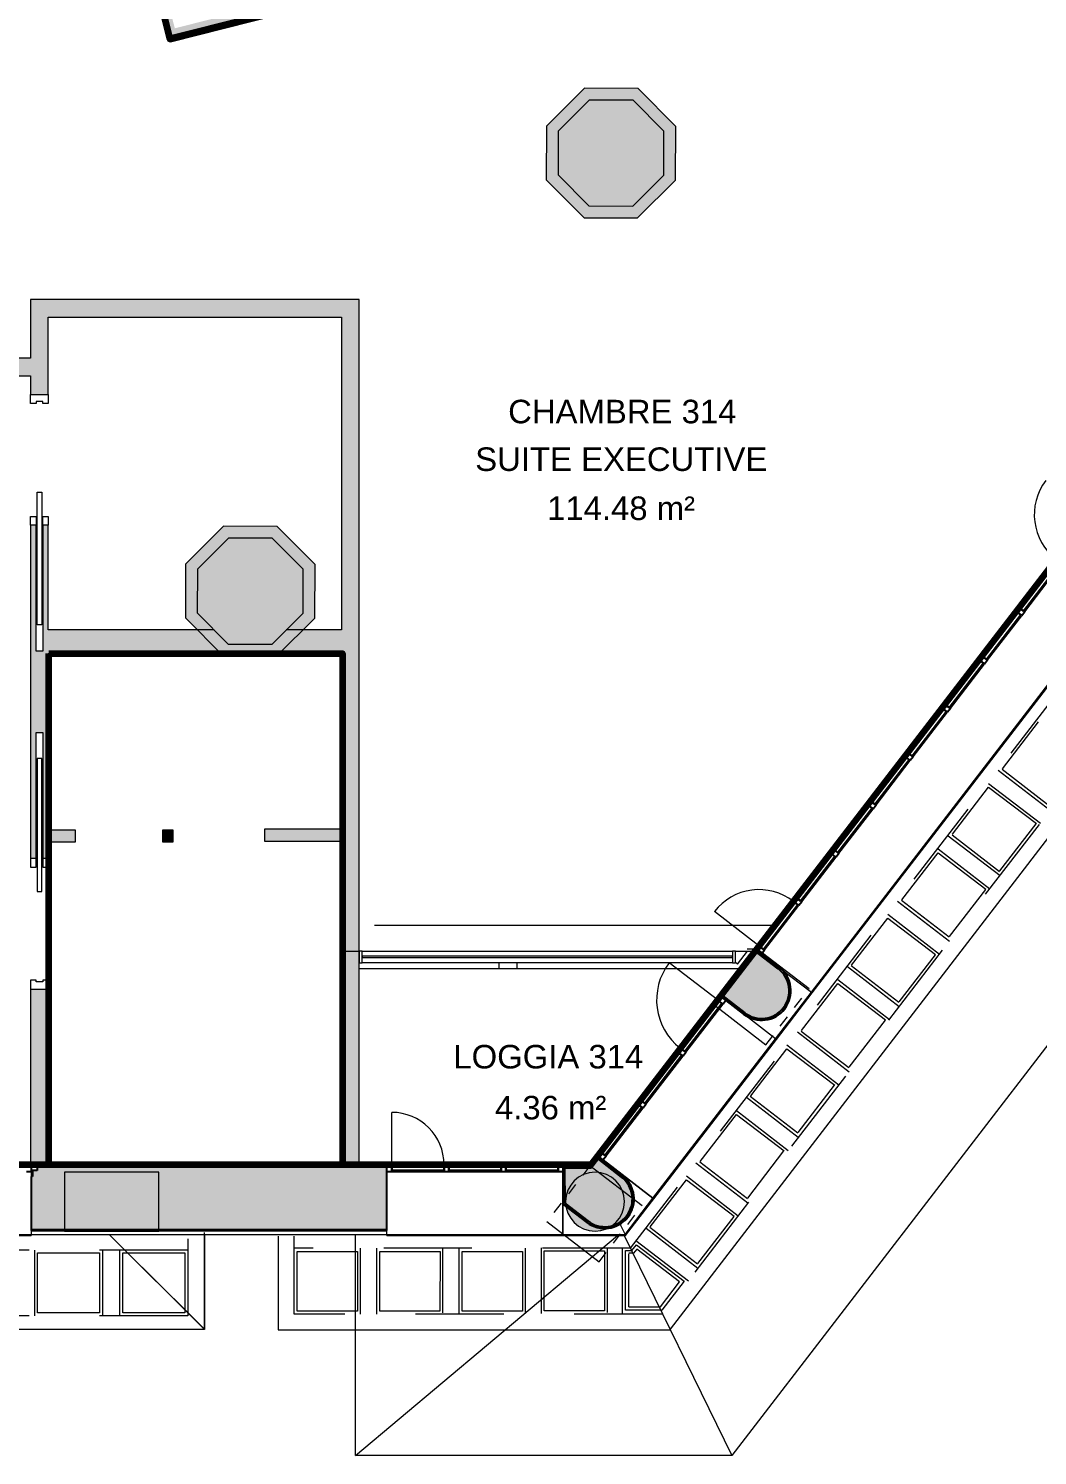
# Model space of a CAD drawing. Header units: metres. Extents: x -227.9 to -140, y 38 to 92.1.
# Drawn here: x -153.19 to -144.61, y 38 to 50.13 of the extents above; entities that cross this region are included whole.
import ezdxf

# ---------------------------------------------------------------- set-up
doc = ezdxf.new("R2010")
doc.units = ezdxf.units.M
doc.linetypes.add('JIS_02_0.7', pattern=[1.35, 0.75, -0.6])
doc.linetypes.add('Projeté', pattern=[0.003969, 0.002381, -0.001587])
for name, color, linetype, lineweight in [('A-AREA-IDEN', 7, 'Continuous', 9), ('A-DOOR', 7, 'Continuous', 5), ('A-FLOR', 7, 'Continuous', 5), ('A-GLAZ', 7, 'Continuous', 5), ('A-WALL', 7, 'Continuous', 5), ('I-WALL', 7, 'Continuous', 5), ('Q-SPCQ', 7, 'Continuous', 5), ('S-COLS', 7, 'Continuous', 5)]:
    doc.layers.add(name, color=color, linetype=linetype, lineweight=lineweight)
doc.layers.add('A-DETL', color=94, linetype='Continuous', lineweight=5, true_color=0x00a600)
doc.layers.add('A-DETL-MBND', color=9, linetype='Continuous', lineweight=5, true_color=0xc0c0c0)
doc.layers.add('Chambre', color=40, linetype='Continuous')
doc.layers.add('SDB', color=230, linetype='Continuous')
doc.styles.add('Arial_1', font='arial.ttf', dxfattribs={"height": 0.2})

msp = doc.modelspace()

# ---------------------------------------------------------------- hatches: boundary and pattern name
at = {"layer": 'A-DETL-MBND', "lineweight": 9}
h = msp.add_hatch(dxfattribs=at)
h.set_pattern_fill('FP_6', style=0, pattern_type=2)
h.set_pattern_definition([(0, (0, 0), (0.813, 0.203), [0.034, -0.576, 0.034, -0.576, -3.251]), (0, (0, 0), (0.813, 0.203), [-1.219, 0.034, -1.186, 0.034, -0.576, -1.422]), (0, (0, 0), (0.813, 0.203), [-3.048, 0.034, -0.373, 0.034, -0.982]), (120, (0.305, 0.102), (-0.58230316, 0.60257865), [0.034, -0.576, 0.034, -0.576, -3.251]), (120, (0.305, 0.102), (-0.58230316, 0.60257865), [-1.219, 0.034, -1.186, 0.034, -0.576, -1.422]), (120, (0.305, 0.102), (-0.58230316, 0.60257865), [-3.048, 0.034, -0.373, 0.034, -0.982]), (240, (0.406, 0.508), (-0.23069684, -0.80557865), [0.034, -0.576, 0.034, -0.576, -3.251]), (240, (0.406, 0.508), (-0.23069684, -0.80557865), [-1.219, 0.034, -1.186, 0.034, -0.576, -1.422]), (240, (0.406, 0.508), (-0.23069684, -0.80557865), [-3.048, 0.034, -0.373, 0.034, -0.982])])
h.paths.add_polyline_path([(-147.163, 42.175), (-147.079, 42.286), (-147.181, 42.286), (-147.181, 42.19), (-147.177, 42.186)])
at = {"layer": 'A-WALL', "true_color": 0x808080}
for points in [[(-146.956, 41.698), (-146.9, 41.705), (-146.848, 41.724), (-146.801, 41.755), (-146.762, 41.795), (-146.733, 41.843), (-146.715, 41.896), (-146.71, 41.952), (-146.717, 42.008), (-146.737, 42.06), (-146.767, 42.107), (-146.808, 42.146), (-147.006, 42.298), (-147.015, 42.286), (-146.817, 42.134), (-146.779, 42.097), (-146.75, 42.053), (-146.732, 42.004), (-146.725, 41.952), (-146.73, 41.899), (-146.746, 41.849), (-146.774, 41.804), (-146.81, 41.766), (-146.854, 41.738), (-146.904, 41.719), (-146.956, 41.713), (-147.008, 41.718), (-147.058, 41.734), (-147.103, 41.761), (-147.301, 41.914), (-147.311, 41.902), (-147.112, 41.749), (-147.064, 41.721), (-147.011, 41.703)], [(-146.956, 41.713), (-146.904, 41.719), (-146.854, 41.738), (-146.81, 41.766), (-146.774, 41.804), (-146.746, 41.849), (-146.73, 41.899), (-146.725, 41.952), (-146.732, 42.004), (-146.75, 42.053), (-146.779, 42.097), (-146.817, 42.134), (-147.015, 42.286), (-147.301, 41.914), (-147.103, 41.761), (-147.058, 41.734), (-147.008, 41.718)], [(-148.288, 39.943), (-148.236, 39.95), (-148.187, 39.968), (-148.143, 39.997), (-148.106, 40.035), (-148.079, 40.08), (-148.063, 40.13), (-148.058, 40.182), (-148.064, 40.234), (-148.083, 40.283), (-148.111, 40.327), (-148.149, 40.364), (-148.35, 40.519), (-148.408, 40.444), (-148.634, 40.443), (-148.633, 40.144), (-148.436, 39.992), (-148.391, 39.964), (-148.341, 39.948), (-148.304, 39.944)], [(-150.359, 39.92), (-150.144, 39.92), (-150.144, 40.47), (-150.409, 40.47), (-150.409, 40.42), (-150.369, 40.42), (-150.369, 40.37), (-150.359, 40.37), (-150.359, 40.281)], [(-150.144, 39.91), (-150.144, 39.92), (-150.359, 39.92), (-150.359, 39.91)]]:
    msp.add_hatch(color=8, dxfattribs=at).paths.add_polyline_path(points)
h = msp.add_hatch(color=8, dxfattribs=at)
h.paths.add_polyline_path([(-148.288, 39.928), (-148.233, 39.935), (-148.18, 39.954), (-148.133, 39.985), (-148.094, 40.025), (-148.065, 40.073), (-148.048, 40.126), (-148.043, 40.182), (-148.05, 40.238), (-148.069, 40.29), (-148.1, 40.337), (-148.14, 40.376), (-148.353, 40.54), (-148.416, 40.459), (-148.649, 40.458), (-148.648, 40.136), (-148.445, 39.98), (-148.397, 39.951), (-148.344, 39.933), (-148.304, 39.929)])
h.paths.add_polyline_path([(-148.288, 39.943), (-148.341, 39.948), (-148.391, 39.964), (-148.436, 39.992), (-148.633, 40.144), (-148.634, 40.443), (-148.408, 40.444), (-148.35, 40.519), (-148.149, 40.364), (-148.111, 40.327), (-148.082, 40.281), (-148.064, 40.234), (-148.058, 40.182), (-148.063, 40.13), (-148.079, 40.08), (-148.106, 40.035), (-148.143, 39.997), (-148.187, 39.968), (-148.236, 39.95)])
h = msp.add_hatch(color=8, dxfattribs=at)
h.paths.add_polyline_path([(-227.865, 39.92), (-226.842, 39.92), (-226.842, 40.47), (-227.865, 40.47), (-227.865, 40.281)])
h.paths.add_polyline_path([(-222.152, 39.92), (-222.152, 40.37), (-222.162, 40.37), (-222.162, 40.42), (-222.202, 40.42), (-222.202, 40.47), (-223.502, 40.47), (-223.502, 39.92)])
h.paths.add_polyline_path([(-207.292, 39.92), (-205.904, 39.92), (-205.904, 40.47), (-207.242, 40.47), (-207.242, 40.42), (-207.282, 40.42), (-207.282, 40.37), (-207.292, 40.37), (-207.292, 40.281)])
h.paths.add_polyline_path([(-203.404, 39.92), (-201.747, 39.92), (-201.747, 40.37), (-201.757, 40.37), (-201.757, 40.42), (-201.797, 40.42), (-201.797, 40.47), (-203.404, 40.47), (-203.404, 40.41)])
h.paths.add_polyline_path([(-192.17, 39.92), (-190.97, 39.92), (-190.97, 40.47), (-192.12, 40.47), (-192.12, 40.42), (-192.16, 40.42), (-192.16, 40.37), (-192.17, 40.37), (-192.17, 40.281)])
h.paths.add_polyline_path([(-188.47, 39.92), (-187.171, 39.92), (-187.171, 40.37), (-187.181, 40.37), (-187.181, 40.42), (-187.221, 40.42), (-187.221, 40.47), (-188.47, 40.47), (-188.47, 40.41)])
h.paths.add_polyline_path([(-169.272, 39.92), (-168.917, 39.92), (-168.917, 40.47), (-170.088, 40.47), (-170.088, 40.42), (-170.128, 40.42), (-170.128, 40.37), (-170.138, 40.37), (-170.138, 39.92)])
h.paths.add_polyline_path([(-166.417, 39.92), (-165.918, 39.92), (-165.918, 40.39), (-165.118, 40.39), (-165.118, 39.92), (-164.82, 39.92), (-164.82, 40.37), (-164.83, 40.37), (-164.83, 40.42), (-164.87, 40.42), (-164.87, 40.47), (-166.417, 40.47), (-166.417, 40.281)])
h.paths.add_polyline_path([(-152.826, 39.92), (-150.359, 39.92), (-150.359, 40.37), (-150.369, 40.37), (-150.369, 40.42), (-150.409, 40.42), (-150.409, 40.47), (-153.119, 40.47), (-153.119, 40.42), (-153.159, 40.42), (-153.159, 40.37), (-153.169, 40.37), (-153.169, 39.92)])
h = msp.add_hatch(color=8, dxfattribs=at)
h.paths.add_polyline_path([(-227.865, 39.91), (-226.842, 39.91), (-226.842, 39.92), (-227.865, 39.92)])
h.paths.add_polyline_path([(-223.502, 39.91), (-222.152, 39.91), (-222.152, 39.92), (-223.502, 39.92)])
h.paths.add_polyline_path([(-207.097, 39.91), (-205.904, 39.91), (-205.904, 39.92), (-207.292, 39.92), (-207.292, 39.91)])
h.paths.add_polyline_path([(-203.404, 39.91), (-201.747, 39.91), (-201.747, 39.92), (-203.404, 39.92)])
h.paths.add_polyline_path([(-190.97, 39.91), (-190.97, 39.92), (-192.17, 39.92), (-192.17, 39.91)])
h.paths.add_polyline_path([(-188.47, 39.91), (-187.171, 39.91), (-187.171, 39.92), (-188.47, 39.92)])
h.paths.add_polyline_path([(-170.138, 39.91), (-168.917, 39.91), (-168.917, 39.92), (-170.138, 39.92)])
h.paths.add_polyline_path([(-166.417, 39.91), (-165.918, 39.91), (-165.918, 39.92), (-166.417, 39.92)])
h.paths.add_polyline_path([(-164.82, 39.91), (-164.82, 39.92), (-165.118, 39.92), (-165.118, 39.91)])
h.paths.add_polyline_path([(-153.169, 39.91), (-150.359, 39.91), (-150.359, 39.92), (-153.169, 39.92)])
at = {"layer": 'I-WALL', "true_color": 0xaaaaaa}
h = msp.add_hatch(color=253, dxfattribs=at)
h.paths.add_polyline_path([(-151.984, 50.068), (-144.846, 51.862), (-144.871, 51.963), (-144.92, 51.951), (-144.907, 51.898), (-151.996, 50.116)])
h.paths.add_polyline_path([(-143.948, 52.087), (-143.718, 52.145), (-143.73, 52.194), (-143.911, 52.148), (-143.925, 52.201), (-143.973, 52.189), (-143.957, 52.125)])
h = msp.add_hatch(color=253, dxfattribs=at)
h.paths.add_polyline_path([(-151.993, 50.052), (-144.83, 51.852), (-144.859, 51.967), (-144.871, 51.963), (-144.846, 51.862), (-151.996, 50.065)])
h.paths.add_polyline_path([(-143.957, 52.072), (-143.715, 52.133), (-143.718, 52.145), (-143.948, 52.087), (-143.973, 52.189), (-143.986, 52.186), (-143.96, 52.083)])
for points in [[(-151.996, 50.116), (-151.948, 50.128), (-152.218, 51.199), (-152.267, 51.187), (-152.004, 50.148)], [(-151.996, 50.065), (-151.984, 50.068), (-152.254, 51.139), (-152.267, 51.136), (-152.004, 50.095)], [(-150.381, 47.674), (-150.381, 47.824), (-153.024, 47.824), (-153.024, 47.674), (-150.531, 47.674)], [(-150.381, 42.286), (-150.381, 47.674), (-150.531, 47.674), (-150.531, 42.286)], [(-150.531, 44.815), (-150.531, 45.015), (-151, 45.015), (-151.121, 44.895), (-151.494, 44.895), (-151.613, 45.015), (-153.024, 45.015), (-153.024, 44.815), (-150.856, 44.815)], [(-152.792, 43.214), (-152.792, 43.314), (-153.024, 43.314), (-153.024, 43.214), (-152.826, 43.214)], [(-151.962, 43.214), (-151.962, 43.314), (-152.052, 43.314), (-152.052, 43.214)], [(-150.531, 43.221), (-150.531, 43.321), (-151.186, 43.321), (-151.186, 43.221)], [(-150.381, 40.47), (-150.381, 42.286), (-150.531, 42.286), (-150.531, 40.47)]]:
    msp.add_hatch(color=253, dxfattribs=at).paths.add_polyline_path(points)
h = msp.add_hatch(color=253, dxfattribs=at)
h.paths.add_polyline_path([(-153.024, 40.469), (-153.024, 41.963), (-153.174, 41.963), (-153.174, 40.47), (-153.169, 40.469)])
h.paths.add_polyline_path([(-153.174, 43.073), (-153.126, 43.073), (-153.126, 44.143), (-153.071, 44.143), (-153.071, 43.073), (-153.024, 43.073), (-153.024, 45.905), (-153.071, 45.905), (-153.071, 44.835), (-153.126, 44.835), (-153.126, 45.905), (-153.174, 45.905), (-153.174, 43.496)])
h.paths.add_polyline_path([(-153.126, 47.015), (-153.024, 47.015), (-153.024, 47.824), (-153.174, 47.824), (-153.174, 47.015)])
h = msp.add_hatch(color=253, dxfattribs=at)
h.paths.add_polyline_path([(-153.506, 47.175), (-153.174, 47.175), (-153.174, 47.325), (-153.506, 47.325), (-153.506, 47.223)])
h.paths.add_polyline_path([(-154.656, 47.175), (-154.656, 47.223), (-155.766, 47.223), (-155.766, 47.278), (-154.656, 47.278), (-154.656, 47.325), (-156.825, 47.325), (-156.825, 47.175), (-156.115, 47.175)])
at = {"layer": 'S-COLS', "true_color": 0x808080}
h = msp.add_hatch(color=8, dxfattribs=at)
h.paths.add_polyline_path([(-148.013, 48.517), (-147.69, 48.838), (-147.689, 49.294), (-148.01, 49.617), (-148.466, 49.618), (-148.789, 49.297), (-148.79, 48.841), (-148.468, 48.518), (-148.054, 48.517)])
h.paths.add_polyline_path([(-148.054, 48.617), (-148.427, 48.618), (-148.69, 48.882), (-148.689, 49.255), (-148.425, 49.518), (-148.052, 49.517), (-147.789, 49.253), (-147.79, 48.88), (-147.893, 48.778)])
at = {"layer": 'S-COLS', "lineweight": 18, "true_color": 0x808080}
for points in [[(-148.054, 48.617), (-147.79, 48.88), (-147.789, 49.253), (-148.052, 49.517), (-148.425, 49.518), (-148.689, 49.255), (-148.69, 48.882), (-148.427, 48.618), (-148.115, 48.617)], [(-151.121, 44.895), (-150.857, 45.158), (-150.856, 45.53), (-151.119, 45.795), (-151.492, 45.795), (-151.756, 45.532), (-151.757, 45.16), (-151.494, 44.895), (-151.182, 44.895)]]:
    msp.add_hatch(color=8, dxfattribs=at).paths.add_polyline_path(points)
at = {"layer": 'S-COLS', "true_color": 0x808080}
h = msp.add_hatch(color=8, dxfattribs=at)
h.paths.add_polyline_path([(-151.08, 44.795), (-150.757, 45.116), (-150.756, 45.572), (-151.077, 45.895), (-151.533, 45.896), (-151.856, 45.574), (-151.857, 45.118), (-151.536, 44.796), (-151.182, 44.795)])
h.paths.add_polyline_path([(-151.121, 44.895), (-151.494, 44.895), (-151.757, 45.16), (-151.756, 45.532), (-151.492, 45.795), (-151.119, 45.795), (-150.856, 45.53), (-150.857, 45.158)])
for points in [[(-152.885, 39.906), (-152.085, 39.906), (-152.085, 40.406), (-152.885, 40.406), (-152.885, 40.281)], [(-148.375, 39.906), (-148.319, 39.912), (-148.266, 39.93), (-148.219, 39.96), (-148.179, 40), (-148.15, 40.047), (-148.131, 40.1), (-148.125, 40.156), (-148.131, 40.211), (-148.15, 40.264), (-148.179, 40.312), (-148.219, 40.351), (-148.266, 40.381), (-148.319, 40.399), (-148.375, 40.406), (-148.431, 40.399), (-148.483, 40.381), (-148.531, 40.351), (-148.57, 40.312), (-148.6, 40.264), (-148.619, 40.211), (-148.625, 40.156), (-148.619, 40.1), (-148.6, 40.047), (-148.57, 40), (-148.531, 39.96), (-148.483, 39.93), (-148.431, 39.912)]]:
    msp.add_hatch(color=8, dxfattribs=at).paths.add_polyline_path(points)

# ---------------------------------------------------------------- linework, layer by layer
at = {"layer": 'A-DETL', "color": 9, "linetype": 'JIS_02_0.7', "lineweight": 9, "true_color": 0xc0c0c0}
for p, q in [((-141.915, 47.771), (-148.076, 39.76)), ((-141.308, 47.643), (-147.802, 39.2)), ((-144.912, 43.834), (-144.604, 44.235)), ((-144.948, 43.822), (-144.507, 43.484)), ((-144.915, 43.831), (-144.511, 43.52)), ((-145.337, 43.278), (-145.029, 43.678)), ((-145.029, 43.711), (-144.589, 43.373)), ((-145.029, 43.678), (-144.623, 43.369)), ((-144.933, 42.967), (-144.625, 43.367)), ((-145.373, 43.266), (-144.932, 42.927)), ((-145.34, 43.274), (-144.936, 42.963)), ((-145.767, 42.721), (-145.459, 43.121)), ((-145.459, 43.154), (-145.019, 42.815)), ((-145.459, 43.121), (-145.053, 42.811)), ((-145.363, 42.41), (-145.054, 42.81)), ((-145.803, 42.709), (-145.362, 42.37)), ((-145.77, 42.717), (-145.366, 42.406)), ((-146.194, 42.166), (-145.886, 42.566)), ((-145.887, 42.599), (-145.446, 42.26)), ((-145.886, 42.566), (-145.481, 42.257)), ((-145.79, 41.855), (-145.482, 42.255)), ((-146.23, 42.154), (-145.789, 41.815)), ((-146.197, 42.162), (-145.793, 41.851)), ((-146.619, 41.61), (-146.311, 42.01)), ((-146.311, 42.043), (-145.871, 41.704)), ((-146.311, 42.01), (-145.905, 41.7)), ((-146.655, 41.598), (-146.214, 41.259)), ((-146.622, 41.606), (-146.218, 41.295)), ((-146.215, 41.299), (-145.907, 41.699)), ((-146.744, 41.489), (-146.304, 41.15)), ((-147.052, 41.056), (-146.744, 41.456)), ((-146.744, 41.456), (-146.338, 41.146)), ((-146.648, 40.745), (-146.34, 41.145)), ((-147.088, 41.044), (-146.647, 40.705)), ((-147.055, 41.052), (-146.651, 40.741)), ((-147.481, 40.498), (-147.173, 40.898)), ((-147.173, 40.931), (-146.733, 40.592)), ((-147.173, 40.898), (-146.767, 40.588)), ((-147.077, 40.187), (-146.769, 40.587)), ((-147.517, 40.486), (-147.076, 40.147)), ((-147.484, 40.494), (-147.08, 40.183)), ((-147.906, 39.942), (-147.597, 40.342)), ((-147.598, 40.375), (-147.158, 40.036)), ((-147.597, 40.342), (-147.192, 40.032)), ((-147.502, 39.63), (-147.193, 40.031)), ((-147.941, 39.93), (-147.501, 39.591)), ((-147.909, 39.938), (-147.505, 39.627)), ((-151.694, 39.07), (-152.459, 39.835)), ((-151.837, 39.839), (-151.837, 39.185)), ((-150.932, 39.2), (-150.932, 39.864)), ((-148.062, 39.742), (-148.023, 39.788)), ((-148.028, 39.826), (-147.58, 39.482)), ((-148.023, 39.788), (-147.617, 39.48)), ((-151.837, 39.745), (-165.416, 39.745)), ((-153.142, 39.745), (-153.142, 39.185)), ((-153.114, 39.211), (-153.114, 39.721)), ((-153.114, 39.721), (-152.588, 39.721)), ((-152.588, 39.721), (-152.588, 39.211)), ((-152.562, 39.745), (-152.562, 39.185)), ((-152.417, 39.745), (-152.417, 39.185)), ((-152.389, 39.211), (-152.389, 39.721)), ((-152.389, 39.721), (-151.863, 39.721)), ((-151.863, 39.721), (-151.863, 39.211)), ((-148.072, 39.76), (-150.932, 39.76)), ((-150.907, 39.733), (-150.394, 39.733)), ((-150.907, 39.225), (-150.907, 39.733)), ((-150.394, 39.733), (-150.395, 39.225)), ((-150.372, 39.76), (-150.372, 39.2)), ((-150.23, 39.2), (-150.23, 39.76)), ((-150.206, 39.733), (-149.693, 39.733)), ((-150.206, 39.225), (-150.206, 39.733)), ((-149.693, 39.733), (-149.694, 39.225)), ((-149.671, 39.761), (-149.671, 39.211)), ((-149.529, 39.201), (-149.529, 39.761)), ((-149.504, 39.733), (-148.992, 39.733)), ((-149.504, 39.225), (-149.504, 39.733)), ((-148.992, 39.733), (-148.992, 39.225)), ((-148.969, 39.761), (-148.969, 39.211)), ((-148.831, 39.204), (-148.831, 39.764)), ((-148.807, 39.737), (-148.294, 39.737)), ((-148.807, 39.228), (-148.807, 39.737)), ((-148.294, 39.737), (-148.295, 39.229)), ((-148.272, 39.764), (-148.272, 39.215)), ((-148.141, 39.204), (-148.141, 39.764)), ((-148.117, 39.234), (-148.117, 39.742)), ((-148.117, 39.742), (-148.062, 39.742)), ((-148.048, 39.717), (-148.088, 39.717)), ((-148.088, 39.263), (-148.088, 39.713)), ((-148.019, 39.752), (-148.048, 39.717)), ((-147.658, 39.474), (-148.019, 39.752)), ((-147.818, 39.263), (-147.658, 39.474)), ((-147.617, 39.48), (-147.806, 39.234)), ((-151.837, 39.185), (-165.412, 39.185)), ((-152.587, 39.211), (-153.114, 39.211)), ((-151.862, 39.211), (-152.389, 39.211)), ((-147.802, 39.2), (-150.932, 39.2)), ((-150.395, 39.225), (-150.907, 39.225)), ((-149.694, 39.225), (-150.206, 39.225)), ((-148.992, 39.225), (-149.504, 39.225)), ((-148.295, 39.229), (-148.807, 39.228)), ((-147.806, 39.234), (-148.117, 39.234)), ((-148.088, 39.263), (-147.818, 39.263))]:
    msp.add_line(p, q, dxfattribs=at)
at = {"layer": 'A-DETL', "color": 7}
for p, q in [((-147.735, 39.073), (-141.166, 47.614)), ((-150.251, 42.506), (-146.851, 42.506)), ((-151.695, 39.07), (-151.695, 39.895)), ((-151.07, 39.864), (-151.07, 39.067)), ((-151.695, 39.07), (-222.893, 39.07)), ((-151.07, 39.067), (-147.736, 39.067))]:
    msp.add_line(p, q, dxfattribs=at)
at = {"layer": 'A-DETL', "color": 7, "lineweight": 13}
msp.add_line((-147.081, 42.306), (-147.016, 42.306), dxfattribs=at)
at = {"layer": 'A-DETL', "color": 7, "linetype": 'JIS_02_0.7'}
msp.add_line((-151.665, 40.457), (-149.245, 40.457), dxfattribs=at)
at = {"layer": 'A-DETL-MBND', "lineweight": 9}
for p, q in [((-140.002, 47.371), (-147.212, 37.999)), ((-147.163, 42.175), (-147.079, 42.286)), ((-147.163, 42.175), (-147.079, 42.286)), ((-147.163, 42.175), (-147.181, 42.19)), ((-151.695, 39.07), (-152.505, 39.878)), ((-151.695, 39.878), (-151.695, 39.07)), ((-150.411, 37.999), (-150.411, 39.878)), ((-150.411, 37.999), (-148.183, 39.867)), ((-148.129, 39.867), (-147.212, 37.999)), ((-151.695, 39.07), (-222.893, 39.07)), ((-147.212, 37.999), (-150.411, 37.999))]:
    msp.add_line(p, q, dxfattribs=at)
at = {"layer": 'A-DOOR', "color": 9, "true_color": 0xc0c0c0}
for p, q in [((-153.174, 47.015), (-153.024, 47.015)), ((-153.174, 46.94), (-153.174, 47.015)), ((-153.126, 46.94), (-153.174, 46.94)), ((-153.126, 46.955), (-153.126, 46.94)), ((-153.071, 46.955), (-153.126, 46.955)), ((-153.071, 46.94), (-153.071, 46.955)), ((-153.024, 46.94), (-153.071, 46.94)), ((-153.024, 47.015), (-153.024, 46.94)), ((-153.174, 45.98), (-153.126, 45.98)), ((-153.174, 45.905), (-153.174, 45.98)), ((-153.126, 45.98), (-153.126, 45.905)), ((-153.071, 45.98), (-153.024, 45.98)), ((-153.071, 45.905), (-153.071, 45.98)), ((-153.024, 45.98), (-153.024, 45.905)), ((-153.126, 45.905), (-153.174, 45.905)), ((-153.024, 45.905), (-153.071, 45.905)), ((-153.126, 43.073), (-153.174, 43.073)), ((-153.174, 43.073), (-153.174, 42.998)), ((-153.126, 42.998), (-153.126, 43.073)), ((-153.024, 43.073), (-153.071, 43.073)), ((-153.071, 43.073), (-153.071, 42.998)), ((-153.024, 42.998), (-153.024, 43.073)), ((-153.174, 42.998), (-153.126, 42.998)), ((-153.071, 42.998), (-153.024, 42.998)), ((-153.126, 42.038), (-153.174, 42.038)), ((-153.174, 42.038), (-153.174, 41.963)), ((-153.174, 41.963), (-153.024, 41.963)), ((-153.126, 42.023), (-153.126, 42.038)), ((-153.071, 42.023), (-153.126, 42.023)), ((-153.071, 42.038), (-153.071, 42.023)), ((-153.024, 42.038), (-153.071, 42.038)), ((-153.024, 41.963), (-153.024, 42.038))]:
    msp.add_line(p, q, dxfattribs=at)
at = {"layer": 'A-DOOR', "lineweight": 9}
for p, q in [((-153.119, 46.187), (-153.079, 46.187)), ((-153.119, 45.057), (-153.119, 46.187)), ((-153.079, 46.187), (-153.079, 45.057)), ((-153.079, 45.057), (-153.119, 45.057)), ((-153.079, 43.921), (-153.119, 43.921)), ((-153.119, 43.921), (-153.119, 42.791)), ((-153.079, 42.791), (-153.079, 43.921)), ((-153.119, 42.791), (-153.079, 42.791))]:
    msp.add_line(p, q, dxfattribs=at)
at = {"layer": 'A-FLOR'}
for p, q in [((-151.995, 50.052), (-152.264, 51.122)), ((-151.993, 50.052), (-151.995, 50.052)), ((-147.181, 42.286), (-147.015, 42.286)), ((-147.13, 42.136), (-150.381, 42.136))]:
    msp.add_line(p, q, dxfattribs=at)
at = {"layer": 'A-FLOR', "lineweight": 9}
for p, q in [((-149.189, 42.136), (-149.189, 42.186)), ((-149.039, 42.186), (-149.039, 42.136)), ((-147.163, 42.175), (-147.181, 42.19))]:
    msp.add_line(p, q, dxfattribs=at)
at = {"layer": 'A-GLAZ', "lineweight": 9}
for p, q in [((-146.536, 41.936), (-143.668, 45.664)), ((-146.528, 41.93), (-143.66, 45.658)), ((-144.478, 45.583), (-144.77, 45.204)), ((-144.722, 45.168), (-144.431, 45.547)), ((-144.794, 45.173), (-145.086, 44.794)), ((-145.038, 44.757), (-144.747, 45.136)), ((-145.11, 44.762), (-145.402, 44.383)), ((-145.354, 44.346), (-145.063, 44.725)), ((-145.426, 44.351), (-145.718, 43.972)), ((-145.67, 43.936), (-145.379, 44.315)), ((-145.742, 43.941), (-146.034, 43.562)), ((-145.986, 43.525), (-145.695, 43.904)), ((-146.058, 43.53), (-146.35, 43.151)), ((-146.302, 43.114), (-146.011, 43.493)), ((-146.374, 43.119), (-146.666, 42.74)), ((-146.618, 42.704), (-146.326, 43.083)), ((-146.69, 42.709), (-146.982, 42.33)), ((-146.982, 42.33), (-147.36, 42.621)), ((-146.934, 42.293), (-146.642, 42.672)), ((-146.556, 41.965), (-147, 42.306)), ((-147.335, 41.87), (-147.745, 42.185)), ((-146.792, 42.133), (-146.805, 42.143)), ((-147.335, 41.87), (-147.65, 41.461)), ((-147.602, 41.424), (-147.287, 41.834)), ((-147.365, 41.831), (-146.922, 41.489)), ((-147.112, 41.749), (-147.095, 41.736)), ((-147.883, 40.185), (-146.841, 41.54)), ((-147.875, 40.179), (-146.833, 41.534)), ((-147.674, 41.429), (-147.989, 41.02)), ((-147.942, 40.983), (-147.627, 41.392)), ((-150.104, 40.47), (-150.104, 40.915)), ((-148.014, 40.988), (-148.329, 40.578)), ((-148.281, 40.542), (-147.966, 40.951)), ((-147.883, 40.185), (-148.306, 40.51)), ((-153.169, 40.41), (-153.169, 40.37)), ((-149.659, 40.47), (-150.104, 40.47)), ((-150.104, 40.41), (-149.659, 40.41)), ((-149.174, 40.47), (-149.619, 40.47)), ((-149.619, 40.41), (-149.174, 40.41)), ((-148.689, 40.47), (-149.134, 40.47)), ((-149.134, 40.41), (-148.689, 40.41)), ((-148.649, 40.41), (-148.649, 39.877)), ((-147.975, 40.12), (-148.419, 40.461)), ((-147.881, 40.184), (-147.883, 40.185)), ((-147.88, 40.182), (-147.881, 40.184)), ((-147.878, 40.181), (-147.88, 40.182)), ((-147.876, 40.179), (-147.878, 40.181)), ((-153.169, 39.91), (-153.169, 39.877)), ((-150.144, 39.877), (-150.144, 39.91)), ((-148.785, 39.986), (-148.341, 39.644)), ((-156.719, 39.877), (-153.169, 39.877)), ((-156.719, 39.867), (-153.169, 39.867)), ((-153.169, 39.877), (-153.169, 39.867)), ((-150.144, 39.867), (-150.144, 39.877)), ((-150.144, 39.877), (-148.649, 39.877)), ((-150.144, 39.867), (-148.649, 39.867)), ((-148.649, 39.877), (-148.649, 39.867))]:
    msp.add_line(p, q, dxfattribs=at)
at = {"layer": 'A-GLAZ', "lineweight": 25}
for p, q in [((-144.76, 45.197), (-144.469, 45.576)), ((-144.44, 45.554), (-144.732, 45.175)), ((-145.076, 44.786), (-144.785, 45.165)), ((-144.756, 45.143), (-145.048, 44.764)), ((-144.794, 45.173), (-144.77, 45.204)), ((-144.747, 45.136), (-144.794, 45.173)), ((-144.785, 45.165), (-144.756, 45.143)), ((-144.77, 45.204), (-144.722, 45.168)), ((-144.732, 45.175), (-144.76, 45.197)), ((-144.722, 45.168), (-144.747, 45.136)), ((-145.392, 44.376), (-145.101, 44.755)), ((-145.11, 44.762), (-145.086, 44.794)), ((-145.063, 44.725), (-145.11, 44.762)), ((-145.101, 44.755), (-145.072, 44.733)), ((-145.086, 44.794), (-145.038, 44.757)), ((-145.048, 44.764), (-145.076, 44.786)), ((-145.038, 44.757), (-145.063, 44.725)), ((-145.072, 44.733), (-145.364, 44.354)), ((-145.708, 43.965), (-145.417, 44.344)), ((-145.388, 44.322), (-145.68, 43.943)), ((-145.426, 44.351), (-145.402, 44.383)), ((-145.379, 44.315), (-145.426, 44.351)), ((-145.417, 44.344), (-145.388, 44.322)), ((-145.402, 44.383), (-145.354, 44.346)), ((-145.364, 44.354), (-145.392, 44.376)), ((-145.354, 44.346), (-145.379, 44.315)), ((-146.024, 43.554), (-145.733, 43.933)), ((-145.704, 43.911), (-145.996, 43.532)), ((-145.742, 43.941), (-145.718, 43.972)), ((-145.695, 43.904), (-145.742, 43.941)), ((-145.733, 43.933), (-145.704, 43.911)), ((-145.718, 43.972), (-145.67, 43.936)), ((-145.68, 43.943), (-145.708, 43.965)), ((-145.67, 43.936), (-145.695, 43.904)), ((-146.058, 43.53), (-146.034, 43.562)), ((-146.034, 43.562), (-145.986, 43.525)), ((-145.996, 43.532), (-146.024, 43.554)), ((-146.34, 43.144), (-146.049, 43.523)), ((-146.02, 43.501), (-146.312, 43.122)), ((-146.011, 43.493), (-146.058, 43.53)), ((-146.049, 43.523), (-146.02, 43.501)), ((-145.986, 43.525), (-146.011, 43.493)), ((-146.656, 42.733), (-146.365, 43.112)), ((-146.336, 43.09), (-146.628, 42.711)), ((-146.374, 43.119), (-146.35, 43.151)), ((-146.326, 43.083), (-146.374, 43.119)), ((-146.365, 43.112), (-146.336, 43.09)), ((-146.35, 43.151), (-146.302, 43.114)), ((-146.312, 43.122), (-146.34, 43.144)), ((-146.302, 43.114), (-146.326, 43.083)), ((-146.972, 42.322), (-146.68, 42.701)), ((-146.69, 42.709), (-146.666, 42.74)), ((-146.642, 42.672), (-146.69, 42.709)), ((-146.68, 42.701), (-146.652, 42.679)), ((-146.666, 42.74), (-146.618, 42.704)), ((-146.628, 42.711), (-146.656, 42.733)), ((-146.618, 42.704), (-146.642, 42.672)), ((-146.652, 42.679), (-146.943, 42.3)), ((-147.006, 42.298), (-146.982, 42.33)), ((-146.982, 42.33), (-146.934, 42.293)), ((-146.958, 42.261), (-147.006, 42.298)), ((-146.943, 42.3), (-146.972, 42.322)), ((-146.934, 42.293), (-146.958, 42.261)), ((-147.64, 41.453), (-147.325, 41.863)), ((-147.297, 41.841), (-147.612, 41.431)), ((-147.335, 41.87), (-147.311, 41.902)), ((-147.287, 41.834), (-147.335, 41.87)), ((-147.325, 41.863), (-147.297, 41.841)), ((-147.311, 41.902), (-147.263, 41.865)), ((-147.263, 41.865), (-147.287, 41.834)), ((-147.98, 41.012), (-147.665, 41.422)), ((-147.636, 41.4), (-147.951, 40.99)), ((-147.674, 41.429), (-147.65, 41.461)), ((-147.627, 41.392), (-147.674, 41.429)), ((-147.665, 41.422), (-147.636, 41.4)), ((-147.65, 41.461), (-147.602, 41.424)), ((-147.612, 41.431), (-147.64, 41.453)), ((-147.602, 41.424), (-147.627, 41.392)), ((-148.014, 40.988), (-147.989, 41.02)), ((-147.989, 41.02), (-147.942, 40.983)), ((-147.951, 40.99), (-147.98, 41.012)), ((-148.319, 40.571), (-148.004, 40.98)), ((-147.976, 40.959), (-148.291, 40.549)), ((-147.966, 40.951), (-148.014, 40.988)), ((-148.004, 40.98), (-147.976, 40.959)), ((-147.942, 40.983), (-147.966, 40.951)), ((-148.353, 40.547), (-148.329, 40.578)), ((-148.306, 40.51), (-148.353, 40.547)), ((-148.329, 40.578), (-148.281, 40.542)), ((-148.291, 40.549), (-148.319, 40.571)), ((-148.281, 40.542), (-148.306, 40.51)), ((-153.209, 40.47), (-153.169, 40.47)), ((-153.169, 40.41), (-153.209, 40.41)), ((-153.169, 40.47), (-153.169, 40.41)), ((-150.144, 40.41), (-150.144, 40.47)), ((-150.144, 40.47), (-150.104, 40.47)), ((-150.104, 40.41), (-150.144, 40.41)), ((-150.104, 40.47), (-150.104, 40.41)), ((-150.104, 40.422), (-150.104, 40.458)), ((-150.104, 40.458), (-149.659, 40.458)), ((-149.659, 40.422), (-150.104, 40.422)), ((-149.659, 40.41), (-149.659, 40.47)), ((-149.659, 40.47), (-149.619, 40.47)), ((-149.659, 40.458), (-149.659, 40.422)), ((-149.619, 40.41), (-149.659, 40.41)), ((-149.619, 40.47), (-149.619, 40.41)), ((-149.619, 40.422), (-149.619, 40.458)), ((-149.619, 40.458), (-149.174, 40.458)), ((-149.174, 40.422), (-149.619, 40.422)), ((-149.174, 40.41), (-149.174, 40.47)), ((-149.174, 40.47), (-149.134, 40.47)), ((-149.174, 40.458), (-149.174, 40.422)), ((-149.134, 40.41), (-149.174, 40.41)), ((-149.134, 40.47), (-149.134, 40.41)), ((-149.134, 40.422), (-149.134, 40.458)), ((-149.134, 40.458), (-148.689, 40.458)), ((-148.689, 40.422), (-149.134, 40.422)), ((-148.689, 40.41), (-148.689, 40.47)), ((-148.689, 40.47), (-148.649, 40.47)), ((-148.689, 40.458), (-148.689, 40.422)), ((-148.649, 40.41), (-148.689, 40.41)), ((-148.649, 40.47), (-148.649, 40.41))]:
    msp.add_line(p, q, dxfattribs=at)
at = {"layer": 'A-GLAZ', "lineweight": 13}
for p, q in [((-150.356, 42.286), (-150.381, 42.286)), ((-150.381, 42.286), (-150.381, 42.186)), ((-150.356, 42.186), (-150.356, 42.286)), ((-147.206, 42.241), (-150.356, 42.241)), ((-150.356, 42.241), (-150.356, 42.231)), ((-150.356, 42.231), (-147.206, 42.231)), ((-147.181, 42.286), (-147.206, 42.286)), ((-147.206, 42.286), (-147.206, 42.186)), ((-147.206, 42.231), (-147.206, 42.241)), ((-147.181, 42.186), (-147.181, 42.286)), ((-150.381, 42.186), (-150.356, 42.186)), ((-147.206, 42.186), (-147.181, 42.186))]:
    msp.add_line(p, q, dxfattribs=at)
at = {"layer": 'A-GLAZ'}
for p, q in [((-150.356, 42.286), (-147.206, 42.286)), ((-147.206, 42.186), (-150.356, 42.186))]:
    msp.add_line(p, q, dxfattribs=at)
at = {"layer": 'A-GLAZ', "linetype": 'Projeté', "lineweight": 9}
for p, q in [((-147, 42.306), (-147.365, 41.831)), ((-146.922, 41.489), (-146.556, 41.965)), ((-148.419, 40.461), (-148.785, 39.986)), ((-148.341, 39.644), (-147.975, 40.12))]:
    msp.add_line(p, q, dxfattribs=at)
at = {"layer": 'A-GLAZ', "lineweight": 9}
for centre, radius, start, end in [((-144.163, 45.994), 0.478, 142.4282, 232.4282), ((-146.981, 42.33), 0.478, 52.4282, 142.4429), ((-147.335, 41.87), 0.517, 142.4651, 232.4282), ((-150.104, 40.47), 0.445, 360, 90)]:
    msp.add_arc(centre, radius, start, end, dxfattribs=at)
at = {"layer": 'A-WALL'}
for p, q in [((-151.984, 50.068), (-144.846, 51.862)), ((-152.254, 51.139), (-151.984, 50.068))]:
    msp.add_line(p, q, dxfattribs=at)
at = {"layer": 'A-WALL', "lineweight": 25}
for p, q in [((-147.015, 42.286), (-147.301, 41.914)), ((-147.006, 42.298), (-147.015, 42.286)), ((-146.817, 42.134), (-147.015, 42.286)), ((-147.015, 42.286), (-146.817, 42.134)), ((-146.808, 42.146), (-146.958, 42.262)), ((-147.301, 41.914), (-147.311, 41.902)), ((-147.301, 41.914), (-147.103, 41.761)), ((-147.103, 41.761), (-147.301, 41.914)), ((-147.263, 41.865), (-147.112, 41.749)), ((-148.353, 40.54), (-148.416, 40.459)), ((-148.35, 40.519), (-148.408, 40.444)), ((-148.408, 40.444), (-148.35, 40.519)), ((-148.14, 40.376), (-148.353, 40.54)), ((-148.149, 40.364), (-148.35, 40.519)), ((-148.35, 40.519), (-148.149, 40.364)), ((-153.119, 40.42), (-153.159, 40.42)), ((-153.159, 40.42), (-153.159, 40.37)), ((-150.409, 40.47), (-153.119, 40.47)), ((-153.119, 40.47), (-153.119, 40.42)), ((-150.144, 40.47), (-150.409, 40.47)), ((-150.144, 39.91), (-150.144, 40.41)), ((-148.416, 40.459), (-148.649, 40.458)), ((-148.649, 40.458), (-148.648, 40.136)), ((-148.408, 40.444), (-148.634, 40.443)), ((-148.634, 40.443), (-148.408, 40.444)), ((-148.634, 40.443), (-148.633, 40.144)), ((-148.633, 40.144), (-148.634, 40.443)), ((-153.159, 40.37), (-153.169, 40.37)), ((-153.169, 40.37), (-153.169, 39.91)), ((-148.633, 40.144), (-148.436, 39.992)), ((-148.436, 39.992), (-148.633, 40.144)), ((-148.648, 40.136), (-148.445, 39.98)), ((-153.169, 39.91), (-150.359, 39.91)), ((-150.359, 39.91), (-150.144, 39.91))]:
    msp.add_line(p, q, dxfattribs=at)
at = {"layer": 'A-WALL', "lineweight": 9}
for p, q in [((-148.412, 40.47), (-148.357, 40.542)), ((-148.649, 40.47), (-148.412, 40.47)), ((-150.359, 39.92), (-153.169, 39.92)), ((-150.144, 39.92), (-150.359, 39.92))]:
    msp.add_line(p, q, dxfattribs=at)
at = {"layer": 'A-WALL', "lineweight": 13}
msp.add_line((-153.169, 39.878), (-150.144, 39.878), dxfattribs=at)
at = {"layer": 'A-WALL', "lineweight": 25}
for centre, radius, start, end in [((-146.96, 41.948), 0.25, 232.4282, 52.4282), ((-146.96, 41.948), 0.235, 232.4282, 52.4282), ((-146.96, 41.948), 0.235, 232.4282, 52.4282), ((-148.293, 40.178), 0.25, 232.4252, 52.4252), ((-148.293, 40.178), 0.235, 232.4252, 52.4252), ((-148.293, 40.178), 0.235, 232.4252, 52.4252)]:
    msp.add_arc(centre, radius, start, end, dxfattribs=at)
at = {"layer": 'Chambre', "lineweight": 140}
msp.add_lwpolyline([(-153.552, 49.676), (-153.818, 50.725), (-152.263, 51.121), (-151.991, 50.036), (-143.715, 52.132), (-142.674, 47.929), (-148.412, 40.47), (-150.372, 40.47), (-156.765, 40.47), (-156.752, 49.951), (-153.905, 49.951), (-153.905, 49.676), (-153.552, 49.676)], dxfattribs=at)
at = {"layer": 'I-WALL', "lineweight": 13}
for p, q in [((-151.993, 50.052), (-144.874, 51.841)), ((-152.264, 51.123), (-151.993, 50.052)), ((-153.174, 47.824), (-153.174, 47.325)), ((-150.381, 47.824), (-153.174, 47.824)), ((-150.381, 40.47), (-150.381, 47.824)), ((-153.024, 47.015), (-153.024, 47.674)), ((-153.024, 47.674), (-150.531, 47.674)), ((-150.531, 47.674), (-150.531, 45.015)), ((-153.174, 47.325), (-153.506, 47.325)), ((-153.506, 47.175), (-153.174, 47.175)), ((-153.174, 47.175), (-153.174, 47.015)), ((-153.174, 45.905), (-153.174, 43.073)), ((-153.126, 44.835), (-153.126, 45.905)), ((-153.071, 45.905), (-153.071, 44.835)), ((-153.024, 45.015), (-153.024, 45.905)), ((-151.613, 45.015), (-153.024, 45.015)), ((-150.531, 45.015), (-151, 45.015)), ((-153.071, 44.835), (-153.126, 44.835)), ((-153.024, 43.314), (-153.024, 44.815)), ((-153.024, 44.815), (-150.531, 44.815)), ((-150.531, 44.815), (-150.531, 43.321)), ((-153.126, 43.073), (-153.126, 44.143)), ((-153.126, 44.143), (-153.071, 44.143)), ((-153.071, 44.143), (-153.071, 43.073)), ((-152.792, 43.314), (-153.024, 43.314)), ((-152.792, 43.214), (-152.792, 43.314)), ((-151.962, 43.314), (-152.052, 43.314)), ((-152.052, 43.314), (-152.052, 43.214)), ((-151.962, 43.214), (-151.962, 43.314)), ((-150.531, 43.321), (-151.186, 43.321)), ((-151.186, 43.321), (-151.186, 43.221)), ((-153.024, 43.073), (-153.024, 43.214)), ((-153.024, 43.214), (-152.792, 43.214)), ((-152.052, 43.214), (-151.962, 43.214)), ((-151.186, 43.221), (-150.531, 43.221)), ((-150.531, 43.221), (-150.531, 40.47)), ((-150.531, 42.286), (-150.381, 42.286)), ((-153.174, 41.963), (-153.174, 40.47)), ((-153.024, 40.469), (-153.024, 41.963)), ((-153.169, 40.469), (-153.024, 40.469)), ((-150.531, 40.47), (-150.381, 40.47))]:
    msp.add_line(p, q, dxfattribs=at)
at = {"layer": 'Q-SPCQ', "color": 9, "lineweight": 9, "true_color": 0xc0c0c0}
for p, q in [((-146.792, 42.133), (-146.536, 41.936)), ((-146.792, 42.133), (-146.775, 42.116)), ((-146.841, 41.54), (-146.536, 41.936)), ((-146.833, 41.534), (-146.528, 41.93)), ((-146.536, 41.936), (-146.528, 41.93)), ((-146.841, 41.54), (-147.096, 41.737)), ((-147.068, 41.721), (-147.096, 41.737)), ((-146.833, 41.534), (-146.841, 41.54)), ((-148.357, 40.542), (-148.353, 40.547)), ((-148.357, 40.542), (-148.353, 40.54)), ((-148.306, 40.51), (-147.883, 40.185)), ((-148.139, 40.375), (-148.121, 40.361)), ((-148.121, 40.361), (-148.101, 40.34)), ((-148.12, 39.877), (-147.883, 40.185)), ((-148.115, 39.867), (-147.875, 40.179)), ((-147.883, 40.185), (-147.881, 40.184)), ((-147.881, 40.184), (-147.88, 40.182)), ((-147.88, 40.182), (-147.878, 40.181)), ((-147.878, 40.181), (-147.877, 40.18)), ((-147.877, 40.18), (-147.875, 40.179)), ((-148.649, 39.877), (-148.649, 40.136)), ((-148.62, 40.114), (-148.649, 40.136)), ((-148.163, 39.963), (-148.177, 39.955)), ((-148.133, 39.984), (-148.163, 39.963)), ((-148.163, 39.963), (-148.12, 39.877)), ((-148.649, 39.867), (-148.649, 39.877)), ((-148.649, 39.877), (-148.12, 39.877)), ((-148.649, 39.867), (-148.115, 39.867))]:
    msp.add_line(p, q, dxfattribs=at)
at = {"layer": 'Q-SPCQ', "color": 9, "lineweight": 9, "true_color": 0xc0c0c0, "flags": 128}
for points in [[(-146.762, 42.101), (-146.757, 42.093), (-146.746, 42.076)], [(-146.733, 42.052), (-146.731, 42.047), (-146.725, 42.032)], [(-146.716, 41.999), (-146.715, 41.996), (-146.714, 41.987)], [(-147.02, 41.705), (-147.049, 41.713), (-147.063, 41.719)], [(-146.971, 41.698), (-146.998, 41.7), (-147.007, 41.702)], [(-146.924, 41.701), (-146.945, 41.698), (-146.95, 41.698)], [(-146.881, 41.711), (-146.892, 41.707), (-146.894, 41.707)], [(-148.068, 40.29), (-148.062, 40.277), (-148.047, 40.228), (-148.042, 40.177), (-148.047, 40.126), (-148.063, 40.077), (-148.088, 40.032), (-148.122, 39.994), (-148.132, 39.985)], [(-148.098, 40.336), (-148.087, 40.322), (-148.069, 40.292)], [(-148.238, 39.933), (-148.269, 39.928), (-148.273, 39.928)], [(-148.185, 39.951), (-148.214, 39.939), (-148.23, 39.935)]]:
    msp.add_lwpolyline(points, dxfattribs=at)
at = {"layer": 'Q-SPCQ', "color": 9, "lineweight": 9, "true_color": 0xc0c0c0}
msp.add_open_spline([(-148.12, 39.877), (-148.12, 39.876), (-148.119, 39.874), (-148.118, 39.872), (-148.117, 39.87), (-148.116, 39.868), (-148.116, 39.867), (-148.115, 39.867), (-148.115, 39.867)], degree=3, knots=[0, 0, 0, 0, 0.142857, 0.285714, 0.428571, 0.571429, 0.857143, 1, 1, 1, 1], dxfattribs=at)
at = {"layer": 'S-COLS', "lineweight": 9}
for p, q in [((-148.466, 49.618), (-148.789, 49.297)), ((-148.01, 49.617), (-148.466, 49.618)), ((-147.689, 49.294), (-148.01, 49.617)), ((-148.789, 49.297), (-148.79, 48.841)), ((-147.69, 48.838), (-147.689, 49.294)), ((-148.79, 48.841), (-148.468, 48.518)), ((-148.013, 48.517), (-147.69, 48.838)), ((-148.468, 48.518), (-148.013, 48.517)), ((-151.533, 45.896), (-151.856, 45.574)), ((-151.077, 45.895), (-151.533, 45.896)), ((-150.756, 45.572), (-151.077, 45.895)), ((-151.856, 45.574), (-151.857, 45.118)), ((-150.757, 45.116), (-150.756, 45.572)), ((-151.857, 45.118), (-151.536, 44.796)), ((-151.08, 44.795), (-150.757, 45.116)), ((-151.536, 44.796), (-151.08, 44.795))]:
    msp.add_line(p, q, dxfattribs=at)
at = {"layer": 'S-COLS', "color": 8, "lineweight": 15, "true_color": 0x7f7f7f}
for p, q in [((-148.425, 49.518), (-148.689, 49.255)), ((-148.052, 49.517), (-148.425, 49.518)), ((-147.789, 49.253), (-148.052, 49.517)), ((-148.689, 49.255), (-148.69, 48.882)), ((-147.79, 48.88), (-147.789, 49.253)), ((-148.69, 48.882), (-148.427, 48.618)), ((-148.054, 48.617), (-147.79, 48.88)), ((-148.427, 48.618), (-148.054, 48.617)), ((-151.492, 45.795), (-151.756, 45.532)), ((-151.119, 45.795), (-151.492, 45.795)), ((-150.856, 45.53), (-151.119, 45.795)), ((-151.756, 45.532), (-151.757, 45.16)), ((-150.857, 45.158), (-150.856, 45.53)), ((-151.757, 45.16), (-151.494, 44.895)), ((-151.121, 44.895), (-150.857, 45.158)), ((-151.494, 44.895), (-151.121, 44.895)), ((-152.085, 40.406), (-152.885, 40.406)), ((-152.885, 40.406), (-152.885, 39.906)), ((-152.085, 39.906), (-152.085, 40.406)), ((-152.885, 39.906), (-152.085, 39.906))]:
    msp.add_line(p, q, dxfattribs=at)
for start, end in [(0, 180), (180, 0)]:
    msp.add_arc((-148.375, 40.156), 0.25, start, end, dxfattribs=at)
at = {"layer": 'SDB', "lineweight": 140}
msp.add_lwpolyline([(-153.019, 44.815), (-150.522, 44.815), (-150.522, 40.47), (-153.019, 40.47)], close=True, dxfattribs=at)

# ---------------------------------------------------------------- texts
at = {"layer": 'A-AREA-IDEN', "color": 164, "true_color": 0x0029a5, "style": 'Arial_1'}
for s, p in [('CHAMBRE 314', (-149.114, 46.771)), ('SUITE EXECUTIVE', (-149.394, 46.366)), ('114.48 m²', (-148.783, 45.949)), ('LOGGIA 314', (-149.58, 41.288)), ('4.36 m²', (-149.226, 40.855))]:
    msp.add_text(s, height=0.2, dxfattribs=at).set_placement(p)

doc.saveas('drawing.dxf')
